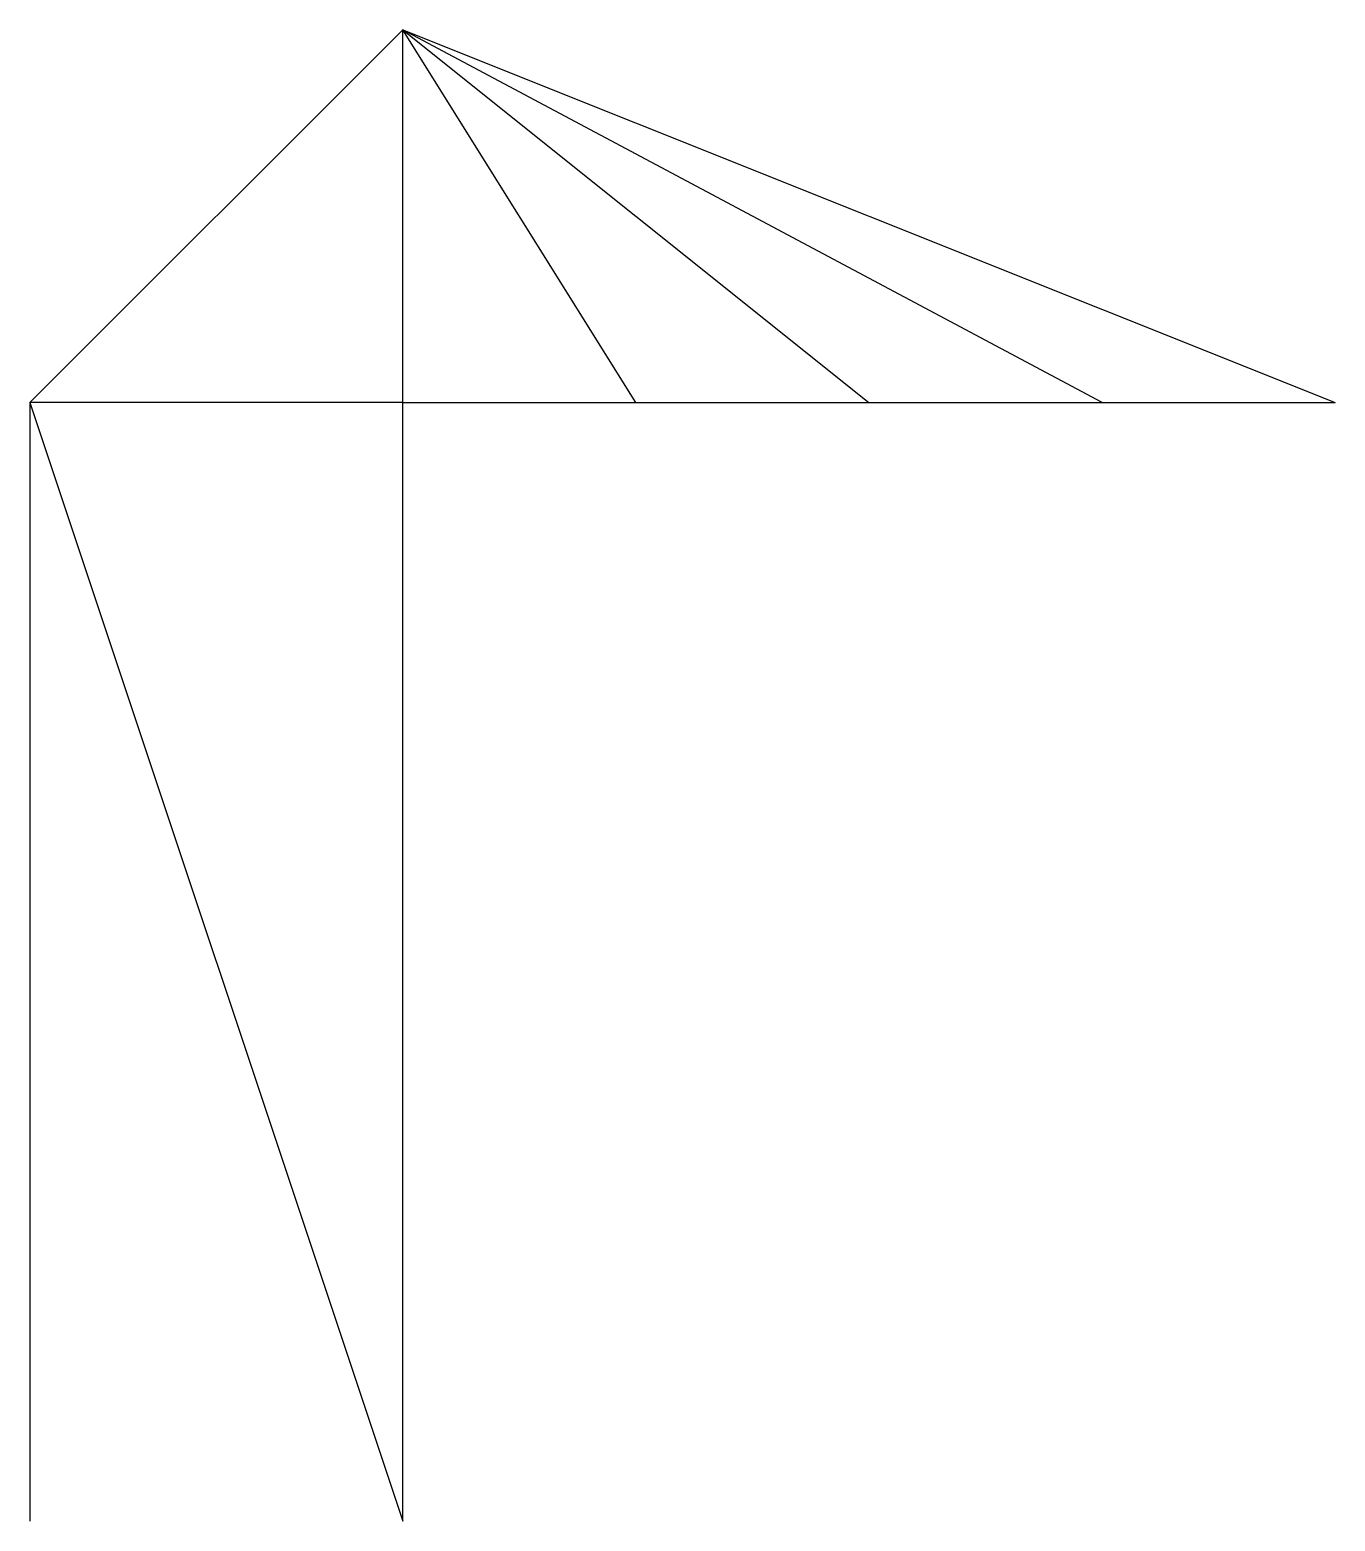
# Model space of a CAD drawing. Header units: millimetres. Extents: x -4000 to 10000, y 0 to 16000.
import ezdxf

# ---------------------------------------------------------------- set-up
doc = ezdxf.new("R2010")
doc.units = ezdxf.units.MM

msp = doc.modelspace()

# ---------------------------------------------------------------- linework, layer by layer
for p, q in [((-4000, 12000), (0, 16000)), ((0, 12000), (0, 16000)), ((0, 16000), (10000, 12000)), ((0, 16000), (5000, 12000)), ((7500, 12000), (0, 16000)), ((2500, 12000), (0, 16000)), ((0, 12000), (-4000, 12000)), ((-4000, 12000), (0, 0)), ((-4000, 12000), (-4000, 0)), ((0, 0), (0, 12000)), ((0, 12000), (5000, 12000)), ((5000, 12000), (10000, 12000))]:
    msp.add_line(p, q)

doc.saveas('drawing.dxf')
